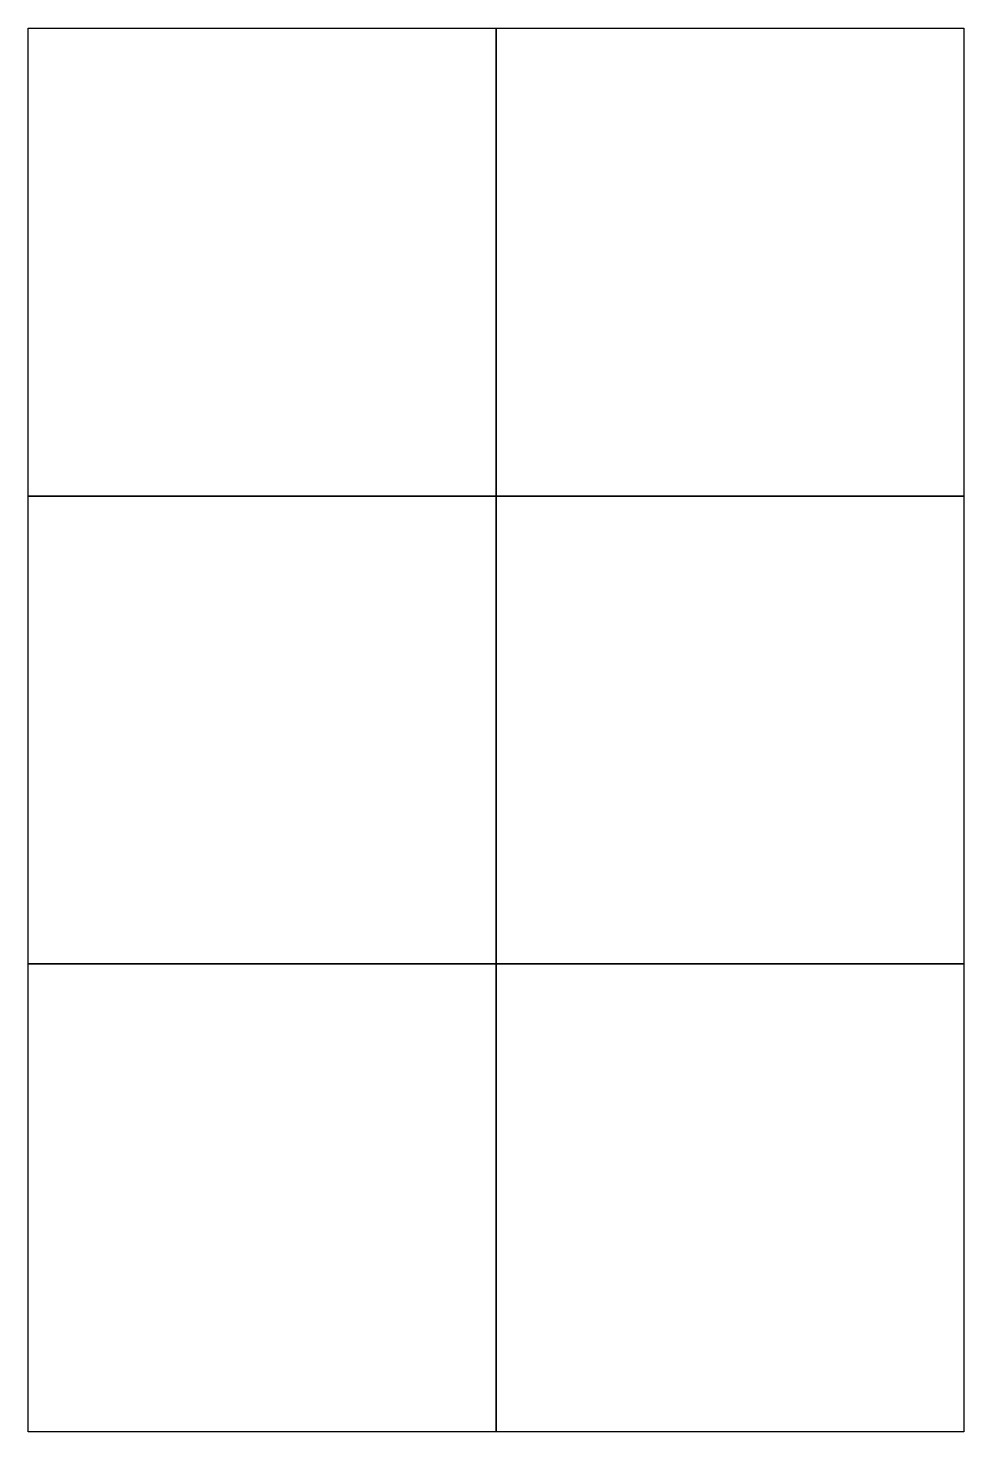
# Model space of a CAD drawing. Header units: millimetres. Extents: x -9.5 to 28.5, y -47.5 to 9.5.
import ezdxf

# ---------------------------------------------------------------- set-up
doc = ezdxf.new("R2010")
doc.units = ezdxf.units.MM

msp = doc.modelspace()

# ---------------------------------------------------------------- linework, layer by layer
for p, q in [((-9.5, 9.5), (9.5, 9.5)), ((-9.5, -9.5), (-9.5, 9.5)), ((9.5, 9.5), (9.5, -9.5)), ((9.5, 9.5), (28.5, 9.5)), ((9.5, -9.5), (9.5, 9.5)), ((28.5, 9.5), (28.5, -9.5)), ((9.5, -9.5), (-9.5, -9.5)), ((-9.5, -9.5), (9.5, -9.5)), ((-9.5, -28.5), (-9.5, -9.5)), ((28.5, -9.5), (9.5, -9.5)), ((9.5, -9.5), (9.5, -28.5)), ((9.5, -9.5), (28.5, -9.5)), ((9.5, -28.5), (9.5, -9.5)), ((28.5, -9.5), (28.5, -28.5)), ((9.5, -28.5), (-9.5, -28.5)), ((-9.5, -28.5), (9.5, -28.5)), ((-9.5, -47.5), (-9.5, -28.5)), ((28.5, -28.5), (9.5, -28.5)), ((9.5, -28.5), (9.5, -47.5)), ((9.5, -28.5), (28.5, -28.5)), ((9.5, -47.5), (9.5, -28.5)), ((28.5, -28.5), (28.5, -47.5)), ((9.5, -47.5), (-9.5, -47.5)), ((28.5, -47.5), (9.5, -47.5))]:
    msp.add_line(p, q)

doc.saveas('drawing.dxf')
